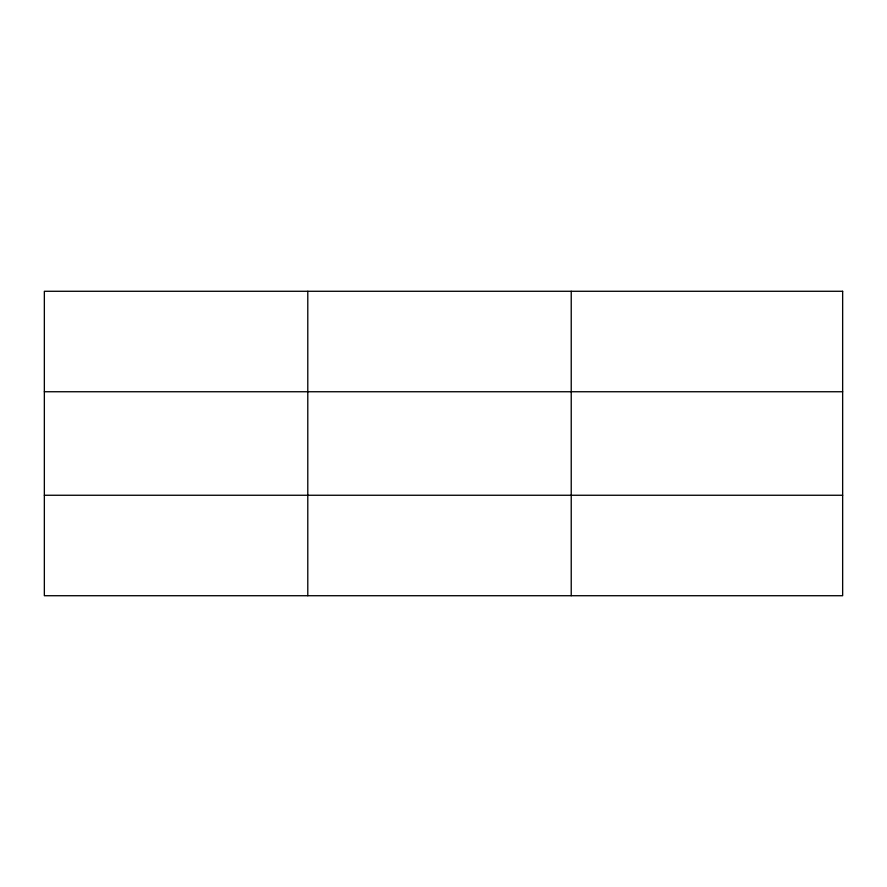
<?xml version="1.0" encoding="UTF-8"?>
<svg xmlns="http://www.w3.org/2000/svg" width="887" height="887" viewBox="0 0 887 887"><rect width="100%" height="100%" fill="white"/><g stroke="black" fill="none" stroke-linecap="round" stroke-linejoin="round"><path stroke-width="1.33" d="M307.789 595.72L307.789 291.28M571.228 595.72L571.228 291.28M44.35 391.744L842.65 391.744M44.35 495.256L842.65 495.256M842.65 291.28L842.65 595.72L44.35 595.72L44.35 291.28L842.65 291.28"/></g></svg>
